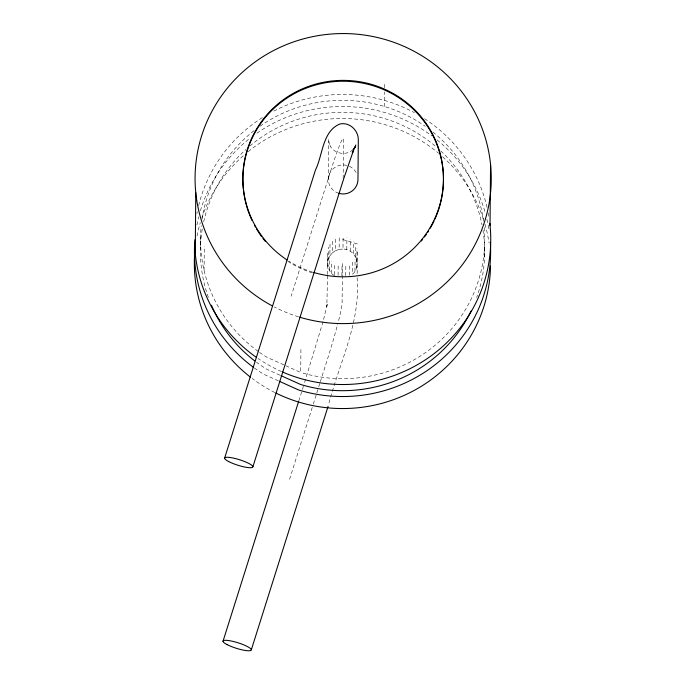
<?xml version="1.0" encoding="UTF-8"?>
<svg xmlns="http://www.w3.org/2000/svg" width="685" height="685" viewBox="0 0 685 685"><rect width="100%" height="100%" fill="white"/><g stroke="black" fill="none" stroke-linecap="round" stroke-linejoin="round"><path stroke-width="0.51" stroke-dasharray="3.42 2.57" d="M200.517 246.223L200.619 234.219M204.079 270.387L204.284 246.369M285.731 365.721L300.724 372.469L300.929 348.442M327.533 275.55L326.831 306.555L327.447 303.113L323.26 320.845M327.541 274.505L327.738 250.967M328.363 178.896L328.706 139.072L329.065 142.891L330.41 146.479L330.024 145.665C334.263 154.048 346.49 156.06 353.169 149.45M334.554 275.798C326.968 271.525 327.439 262.235 328.098 254.734M327.995 266.748L327.635 262.971L328.286 259.238L328.389 247.234M329.339 270.292L329.442 258.279M328.286 259.238L329.896 255.805L329.999 243.792M331.574 273.383L331.686 261.37M329.896 255.805L332.362 252.885L332.473 240.88M334.563 274.796L334.657 263.785M332.362 252.885L335.522 250.701L335.624 238.688M338.082 275.379L338.167 265.369M335.522 250.701L339.143 249.383L339.246 237.37M341.901 276.012L341.986 266.003M342.44 263.528L342.098 303.404A47.393 2.757 -73.2 0 1 338.227 322.087M343.168 178.4L343.502 139.569A47.393 2.757 -73.2 0 0 329.605 174.298L291.159 296.228M352.612 262.149L352.51 274.163C362.202 266.054 355.481 248.886 342.997 249.032L343.099 237.019M345.745 275.661L345.831 265.652M346.807 249.665L346.91 237.661M349.359 275.353L349.461 264.341M350.318 251.249L350.42 239.236M353.297 253.664L353.4 241.659M354.976 271.251L355.078 259.238M355.532 256.755L355.635 244.742M356.585 267.809L356.688 255.796M356.876 260.309L356.979 248.295M357.116 277.733C360.909 322.301 339.024 363.41 328.372 405.417M357.159 273.529L357.339 252.063M384.568 106.535L384.696 91.918M384.73 87.74L384.773 82.517M484.56 256.798L484.663 244.793M322.995 321.822L304.251 383.617M298.788 400.93L303.926 384.636M289.592 479.277L312.976 405.1M313.293 404.09L316.496 393.926M316.821 392.907L318.422 387.83M318.739 386.811L320.023 382.752M320.34 381.733L328.029 357.347A47.393 2.757 -73.2 0 0 337.945 323.183M339.143 249.383L342.997 249.032M342.646 239.502L357.476 243.988M283.864 364.882L267.004 357.296A142.12 139.175 0.5 0 1 259.11 352.073M280.011 375.209L266.902 369.309A142.12 139.175 0.5 0 1 256.438 362.211M278.358 380.851L263.716 374.258A148.097 145.023 0.5 0 1 253.981 367.717M338.792 193.307A14.813 14.505 0.5 0 1 329.005 175.163A14.813 14.505 0.5 0 1 347.526 165.59M349.341 166.267A14.813 14.505 0.5 0 1 357.048 174.41M274.813 392.522A148.097 145.023 0.5 0 1 252.157 378.454M197.015 236.017A148.097 145.023 0.5 0 1 200.311 222.693M201.904 217.71A148.097 145.023 0.5 0 1 244.1 155.05M248.184 151.633A148.097 145.023 0.5 0 1 438.606 153.277M442.656 156.788A148.097 145.023 0.5 0 1 483.747 220.176M484.98 224.226A148.097 145.023 0.5 0 1 488.996 242.704M196.92 225.048A148.097 145.023 0.5 0 1 198.744 216.777M200.414 210.689A148.097 145.023 0.5 0 1 249.957 138.293M256.866 133.19A148.097 145.023 0.5 0 1 431.961 135.947M437.056 139.894A148.097 145.023 0.5 0 1 485.374 213.232M486.932 219.328A148.097 145.023 0.5 0 1 488.936 229.646M482.959 230.057A142.12 139.175 0.5 0 1 476.692 297.521M208.377 297.384A142.12 139.175 0.5 0 1 202.435 228.122M203.685 221.777A142.12 139.175 0.5 0 1 245.898 149.441M249.828 145.999A142.12 139.175 0.5 0 1 436.893 147.463M440.806 151.008A142.12 139.175 0.5 0 1 482.009 224.791M484.244 227.668A142.12 139.175 0.5 0 1 300.724 372.469M258.254 351.456A142.12 139.175 0.5 0 1 201.219 225.708M202.015 219.303A142.12 139.175 0.5 0 1 254.024 130.664M259.992 126.254A142.12 139.175 0.5 0 1 425.317 126.331M432.929 132.059A142.12 139.175 0.5 0 1 483.533 221.238M281.484 371.561A148.097 145.023 0.5 0 1 258.074 358.529M196.895 213.729A148.097 145.023 0.5 0 1 197.289 211.665M198.667 205.491A148.097 145.023 0.5 0 1 263.528 116.878M273.829 111.064A148.097 145.023 0.5 0 1 414.356 112.64M424.529 118.693A148.097 145.023 0.5 0 1 487.121 207.701M488.217 212.889A148.097 145.023 0.5 0 1 488.944 217.059M298.626 316.872A148.097 145.023 0.5 0 1 274.308 306.949M312.514 272.091A100.301 98.212 0.5 0 1 288.839 261.122M312.506 272.955A100.301 98.212 0.5 0 1 287.948 261.422"/><path stroke-width="1.03" d="M195.251 253.621L195.782 192.699M490.032 225.382L490.554 164.46M224.586 458.214L315.451 170.017C322.832 155.178 322.292 131.383 339.666 124.088C349.35 121.587 358.64 130.484 358.306 140.074L357.955 180.001A14.813 14.505 0.5 0 1 338.792 193.307M252.893 466.776L343.759 178.579L353.614 150.049L352.321 153.012L355.823 144.989M223.01 641.254L298.472 401.941M251.318 649.825L328.055 406.436M354.35 148.371L355.609 146.427L353.169 149.45M280.944 375.628L300.621 384.482A142.12 139.175 0.5 0 0 471.032 311.041M279.334 381.288L298.857 390.065A148.097 145.023 0.5 0 0 490.332 242.284M490.52 265.9A148.097 145.023 0.5 0 1 275.772 393.002M250.445 377.144A148.097 145.023 0.5 0 1 194.54 255.933M253.116 367.083A148.097 145.023 0.5 0 1 194.925 239.733M254.751 360.926A142.12 139.175 0.5 0 1 211.442 305.202M489.809 223.31A148.097 145.023 0.5 0 1 430.154 356.534A148.097 145.023 0.5 0 1 282.425 371.972M256.31 357.305A148.097 145.023 0.5 0 1 194.626 244.194M272.399 305.955A148.097 145.023 0.5 0 1 257.646 60.152A148.097 145.023 0.5 0 1 489.407 155.726A148.097 145.023 0.5 0 1 299.628 317.181M287.075 259.983A100.301 98.212 0.5 0 1 290.611 94.915A100.301 98.212 0.5 0 1 442.673 166.301A100.301 98.212 0.5 0 1 313.516 272.399M243.338 189.009A100.301 98.212 0.5 0 1 358.991 82.474A100.301 98.212 0.5 0 1 434.949 219.072M434.067 220.964A100.301 98.212 0.5 0 1 430.214 228.259M428.596 230.931A100.301 98.212 0.5 0 1 427.466 232.677M426.31 234.407A100.301 98.212 0.5 0 1 424.503 236.942M422.619 239.407A100.301 98.212 0.5 0 1 421.326 241.017M265.429 241.488A100.301 98.212 0.5 0 1 262.843 238.252M261.619 236.608A100.301 98.212 0.5 0 1 256.49 228.85M255.445 227.052A100.301 98.212 0.5 0 1 254.443 225.237M252.106 220.604A100.301 98.212 0.5 0 1 249.648 214.936M249.28 213.985A100.301 98.212 0.5 0 1 243.458 190.062M227.137 644.636A14.813 2.877 17.5 0 0 250.83 650.45A14.813 2.877 17.5 0 0 233.525 641.528A14.813 2.877 17.5 0 0 227.137 644.636M228.713 461.587A14.813 2.877 17.5 0 0 252.397 467.41A14.813 2.877 17.5 0 0 235.101 458.488A14.813 2.877 17.5 0 0 228.713 461.587"/></g></svg>
